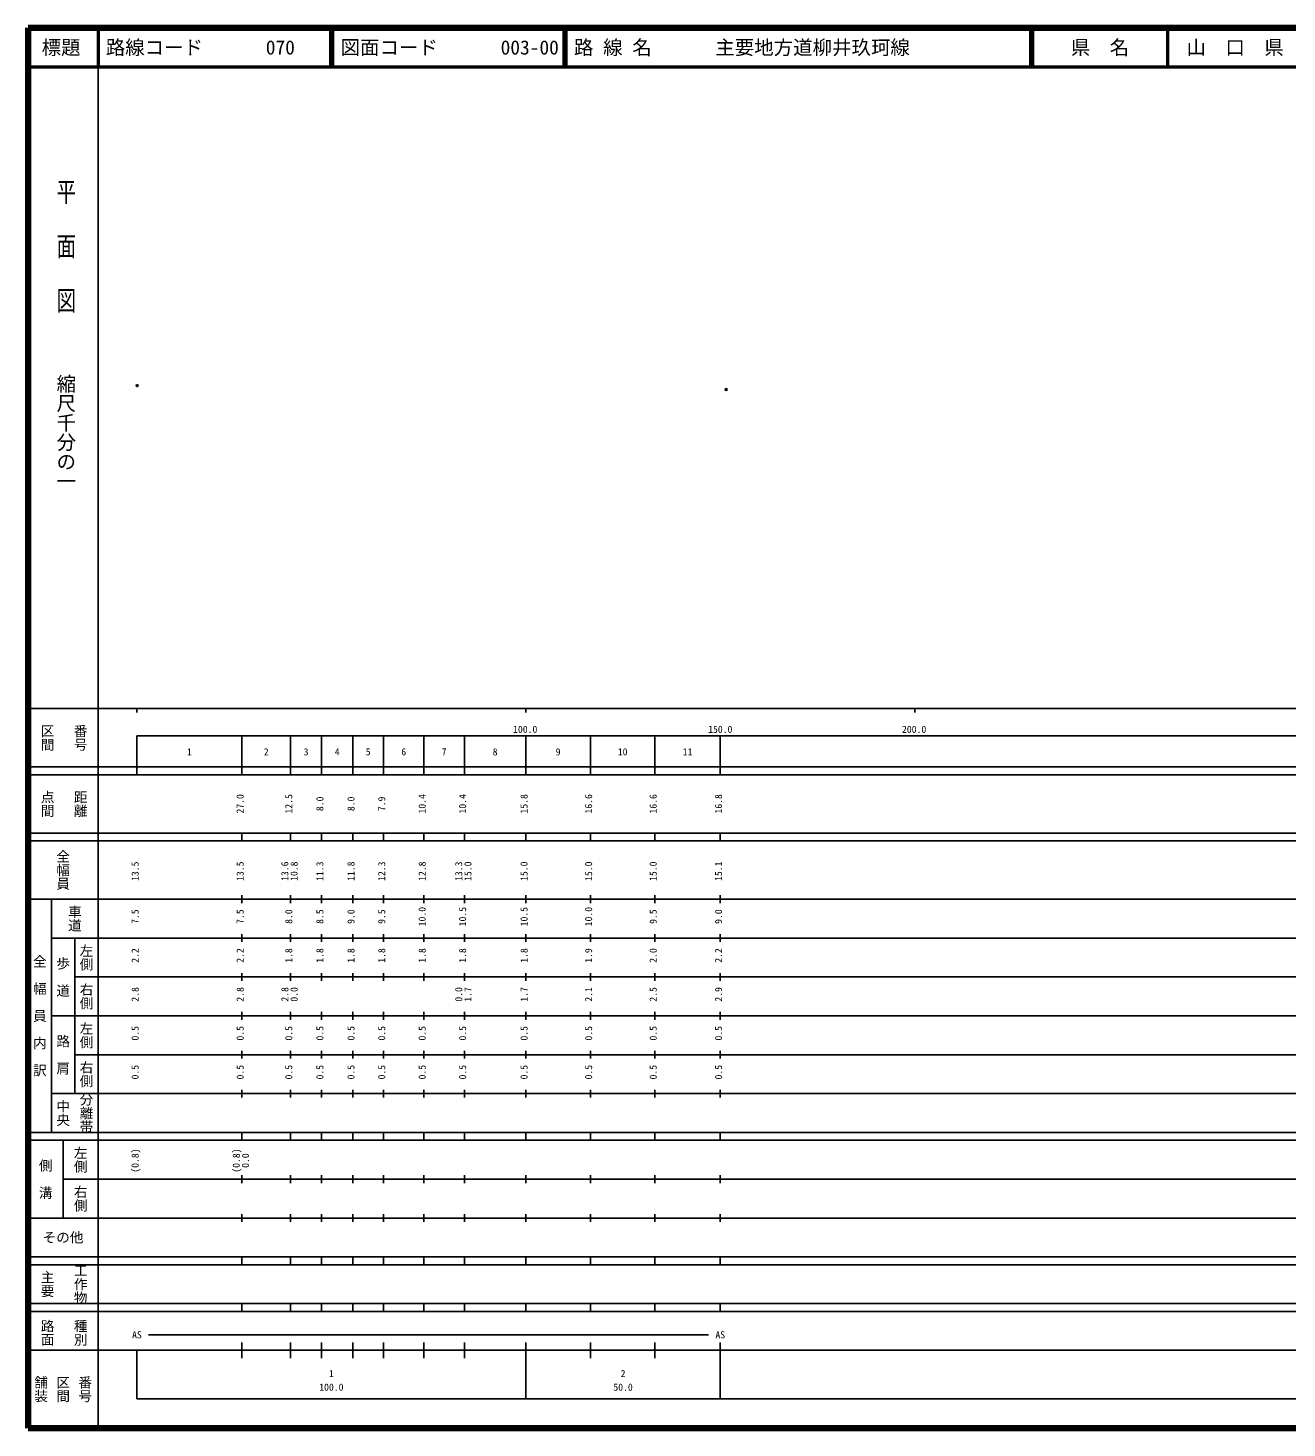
# Model space of a CAD drawing. Units: millimetres on the paper. Extents: x 40 to 680, y 20 to 380.
# Drawn here: x 40 to 363.7, y 20 to 380 of the extents above; entities that cross this region are included whole.
import ezdxf
from ezdxf.enums import TextEntityAlignment as Align

# ---------------------------------------------------------------- set-up
doc = ezdxf.new("R2010")
doc.units = ezdxf.units.MM
doc.header["$PDMODE"] = 32
doc.header["$PDSIZE"] = 0.5
doc.layers.add('M-OTRS', color=6, linetype='Continuous')
doc.layers.add('M-TTL-TXT', color=7, linetype='Continuous')
for name, color, linetype, lineweight in [('M-TTL', 2, 'Continuous', 140), ('M-TTL-BAND', 7, 'Continuous', 25), ('M-TTL-LINE', 7, 'Continuous', 50)]:
    doc.layers.add(name, color=color, linetype=linetype, lineweight=lineweight)
doc.styles.add('@ＭＳ ゴシック', font='')
doc.styles.add('ＭＳ ゴシック', font='')
doc.styles.get('@ＭＳ ゴシック').set_extended_font_data('@MS Gothic')
doc.styles.get('ＭＳ ゴシック').set_extended_font_data('MS Gothic')

msp = doc.modelspace()

# ---------------------------------------------------------------- linework, layer by layer
at = {"layer": 'M-OTRS'}
for p in [(68.083, 288.035), (219.518, 287.037)]:
    msp.add_point(p, dxfattribs=at)
at = {"layer": 'M-TTL'}
for p, q in [((40, 380), (40, 20)), ((680, 380), (40, 380)), ((40, 20), (680, 20))]:
    msp.add_line(p, q, dxfattribs=at)
at = {"layer": 'M-TTL-BAND'}
for p, q in [((58, 370), (58, 20)), ((40, 205), (579, 205)), ((68, 205), (68, 204)), ((168, 205), (168, 204)), ((268, 205), (268, 204)), ((68, 198), (579, 198)), ((68, 198), (68, 188)), ((95, 188), (95, 198)), ((107.5, 188), (107.5, 198)), ((115.5, 188), (115.5, 198)), ((123.5, 188), (123.5, 198)), ((131.4, 188), (131.4, 198)), ((141.8, 188), (141.8, 198)), ((152.2, 188), (152.2, 198)), ((168, 188), (168, 198)), ((184.6, 188), (184.6, 198)), ((201.2, 188), (201.2, 198)), ((218, 188), (218, 198)), ((40, 190), (579, 190)), ((40, 188), (579, 188)), ((40, 173), (579, 173)), ((95, 171), (95, 173)), ((107.5, 171), (107.5, 173)), ((115.5, 171), (115.5, 173)), ((123.5, 171), (123.5, 173)), ((131.4, 171), (131.4, 173)), ((141.8, 171), (141.8, 173)), ((152.2, 171), (152.2, 173)), ((168, 171), (168, 173)), ((184.6, 171), (184.6, 173)), ((201.2, 171), (201.2, 173)), ((218, 171), (218, 173)), ((40, 171), (579, 171)), ((40, 156), (579, 156)), ((46, 96), (46, 156)), ((95, 155), (95, 157)), ((107.5, 155), (107.5, 157)), ((115.5, 155), (115.5, 157)), ((123.5, 155), (123.5, 157)), ((131.4, 155), (131.4, 157)), ((141.8, 155), (141.8, 157)), ((152.2, 155), (152.2, 157)), ((168, 155), (168, 157)), ((184.6, 155), (184.6, 157)), ((201.2, 155), (201.2, 157)), ((218, 155), (218, 157)), ((46, 146), (579, 146)), ((52, 146), (52, 106)), ((95, 145), (95, 147)), ((107.5, 145), (107.5, 147)), ((115.5, 145), (115.5, 147)), ((123.5, 145), (123.5, 147)), ((131.4, 145), (131.4, 147)), ((141.8, 145), (141.8, 147)), ((152.2, 145), (152.2, 147)), ((168, 145), (168, 147)), ((184.6, 145), (184.6, 147)), ((201.2, 145), (201.2, 147)), ((218, 145), (218, 147)), ((95, 135), (95, 137)), ((107.5, 135), (107.5, 137)), ((115.5, 135), (115.5, 137)), ((123.5, 135), (123.5, 137)), ((131.4, 135), (131.4, 137)), ((141.8, 135), (141.8, 137)), ((152.2, 135), (152.2, 137)), ((168, 135), (168, 137)), ((184.6, 135), (184.6, 137)), ((201.2, 135), (201.2, 137)), ((218, 135), (218, 137)), ((52, 136), (579, 136)), ((46, 126), (579, 126)), ((95, 125), (95, 127)), ((107.5, 125), (107.5, 127)), ((115.5, 125), (115.5, 127)), ((123.5, 125), (123.5, 127)), ((131.4, 125), (131.4, 127)), ((141.8, 125), (141.8, 127)), ((152.2, 125), (152.2, 127)), ((168, 125), (168, 127)), ((184.6, 125), (184.6, 127)), ((201.2, 125), (201.2, 127)), ((218, 125), (218, 127)), ((52, 116), (579, 116)), ((95, 115), (95, 117)), ((107.5, 115), (107.5, 117)), ((115.5, 115), (115.5, 117)), ((123.5, 115), (123.5, 117)), ((131.4, 115), (131.4, 117)), ((141.8, 115), (141.8, 117)), ((152.2, 115), (152.2, 117)), ((168, 115), (168, 117)), ((184.6, 115), (184.6, 117)), ((201.2, 115), (201.2, 117)), ((218, 115), (218, 117)), ((46, 106), (579, 106)), ((95, 105), (95, 107)), ((107.5, 105), (107.5, 107)), ((115.5, 105), (115.5, 107)), ((123.5, 105), (123.5, 107)), ((131.4, 105), (131.4, 107)), ((141.8, 105), (141.8, 107)), ((152.2, 105), (152.2, 107)), ((168, 105), (168, 107)), ((184.6, 105), (184.6, 107)), ((201.2, 105), (201.2, 107)), ((218, 105), (218, 107)), ((40, 96), (579, 96)), ((40, 94), (579, 94)), ((49, 94), (49, 74)), ((95, 94), (95, 96)), ((107.5, 94), (107.5, 96)), ((115.5, 94), (115.5, 96)), ((123.5, 94), (123.5, 96)), ((131.4, 94), (131.4, 96)), ((141.8, 94), (141.8, 96)), ((152.2, 94), (152.2, 96)), ((168, 94), (168, 96)), ((184.6, 94), (184.6, 96)), ((201.2, 94), (201.2, 96)), ((218, 94), (218, 96)), ((49, 84), (579, 84)), ((95, 83), (95, 85)), ((107.5, 83), (107.5, 85)), ((115.5, 83), (115.5, 85)), ((123.5, 83), (123.5, 85)), ((131.4, 83), (131.4, 85)), ((141.8, 83), (141.8, 85)), ((152.2, 83), (152.2, 85)), ((168, 83), (168, 85)), ((184.6, 83), (184.6, 85)), ((201.2, 83), (201.2, 85)), ((218, 83), (218, 85)), ((40, 74), (579, 74)), ((95, 73), (95, 75)), ((107.5, 73), (107.5, 75)), ((115.5, 73), (115.5, 75)), ((123.5, 73), (123.5, 75)), ((131.4, 73), (131.4, 75)), ((141.8, 73), (141.8, 75)), ((152.2, 73), (152.2, 75)), ((168, 73), (168, 75)), ((184.6, 73), (184.6, 75)), ((201.2, 73), (201.2, 75)), ((218, 73), (218, 75)), ((40, 64), (579, 64)), ((40, 62), (579, 62)), ((95, 62), (95, 64)), ((107.5, 62), (107.5, 64)), ((115.5, 62), (115.5, 64)), ((123.5, 62), (123.5, 64)), ((131.4, 62), (131.4, 64)), ((141.8, 62), (141.8, 64)), ((152.2, 62), (152.2, 64)), ((168, 62), (168, 64)), ((184.6, 62), (184.6, 64)), ((201.2, 62), (201.2, 64)), ((218, 62), (218, 64)), ((40, 52), (579, 52)), ((95, 50), (95, 52)), ((107.5, 50), (107.5, 52)), ((115.5, 50), (115.5, 52)), ((123.5, 50), (123.5, 52)), ((131.4, 50), (131.4, 52)), ((141.8, 50), (141.8, 52)), ((152.2, 50), (152.2, 52)), ((168, 50), (168, 52)), ((184.6, 50), (184.6, 52)), ((201.2, 50), (201.2, 52)), ((218, 50), (218, 52)), ((40, 50), (579, 50)), ((71, 44), (215, 44)), ((40, 40), (579, 40)), ((68, 40), (68, 27.5)), ((95, 38), (95, 42)), ((107.5, 38), (107.5, 42)), ((115.5, 38), (115.5, 42)), ((123.5, 38), (123.5, 42)), ((131.4, 38), (131.4, 42)), ((141.8, 38), (141.8, 42)), ((152.2, 38), (152.2, 42)), ((168, 27.5), (168, 42)), ((184.6, 38), (184.6, 42)), ((201.2, 38), (201.2, 42)), ((218, 27.5), (218, 42)), ((68, 27.5), (579, 27.5))]:
    msp.add_line(p, q, dxfattribs=at)
at = {"layer": 'M-TTL-LINE'}
for p, q in [((58, 380), (58, 370)), ((117.75, 380), (117.75, 370)), ((118.25, 380), (118.25, 370)), ((177.75, 380), (177.75, 370)), ((178.25, 380), (178.25, 370)), ((297.75, 380), (297.75, 370)), ((298.25, 380), (298.25, 370)), ((333, 380), (333, 370)), ((40, 370), (680, 370))]:
    msp.add_line(p, q, dxfattribs=at)

# ---------------------------------------------------------------- texts
at = {"layer": 'M-TTL-BAND', "style": '@ＭＳ ゴシック', "width": 1.4}
msp.add_text('平  面  図', height=3.666, rotation=270, dxfattribs=at).set_placement((49.777, 306.475), align=Align.MIDDLE_RIGHT)
at = {"layer": 'M-TTL-BAND', "style": '@ＭＳ ゴシック'}
msp.add_text('縮尺千分の一', height=3.666, rotation=270, dxfattribs=at).set_placement((49.777, 261.03), align=Align.MIDDLE_RIGHT)
for s, p in [('区間', (45, 197.5)), ('番号', (53.5, 197.5)), ('点間', (45, 180.5)), ('距離', (53.5, 180.5)), ('全幅員', (49, 163.5)), ('車道', (52, 151)), ('左側', (55, 141)), ('全\u3000幅\u3000員\u3000内\u3000訳', (43, 126)), ('歩\u3000道', (49, 136)), ('右側', (55, 131)), ('左側', (55, 121)), ('路\u3000肩', (49, 116)), ('右側', (55, 111)), ('分離帯', (55, 101)), ('中央', (49, 101)), ('左側', (53.5, 89)), ('側\u3000溝', (44.5, 84)), ('右側', (53.5, 79)), ('工作物', (53.5, 57)), ('主要', (45, 57)), ('路面', (45, 44.5)), ('種別', (53.5, 44.5)), ('舗装', (43.333, 30)), ('区間', (49, 30)), ('番号', (54.667, 30))]:
    msp.add_text(s, height=2.566, rotation=270, dxfattribs=at).set_placement(p, align=Align.MIDDLE_CENTER)
at = {"layer": 'M-TTL-BAND', "style": 'ＭＳ ゴシック'}
for s, p in [('100.0', (167.844, 198.195)), ('150.0', (218, 198.195)), ('200.0', (267.844, 198.195)), ('1', (81.5, 192.405)), ('2', (101.25, 192.405)), ('3', (111.5, 192.405)), ('4', (119.5, 192.405)), ('5', (127.45, 192.405)), ('6', (136.6, 192.405)), ('7', (147, 192.405)), ('8', (160.1, 192.405)), ('9', (176.3, 192.405)), ('10', (192.9, 192.405)), ('11', (209.6, 192.405)), ('AS', (68, 42.5)), ('AS', (218, 42.5)), ('1', (118, 32.523)), ('2', (193, 32.523)), ('100.0', (118, 29.033)), ('50.0', (193, 29.033))]:
    msp.add_text(s, height=1.833, dxfattribs=at).set_placement(p, align=Align.BOTTOM_CENTER)
for s, p in [('27.0', (96, 180.5)), ('12.5', (108.5, 180.5)), ('8.0', (116.5, 180.5)), ('8.0', (124.5, 180.5)), ('7.9', (132.4, 180.5)), ('10.4', (142.8, 180.5)), ('10.4', (153.2, 180.5)), ('15.8', (169, 180.5)), ('16.6', (185.6, 180.5)), ('16.6', (202.2, 180.5)), ('16.8', (219, 180.5)), ('13.5', (69, 163.174)), ('13.5', (96, 163.174)), ('13.6', (107.5, 163.174)), ('10.8', (109.87, 163.174)), ('11.3', (116.5, 163.174)), ('11.8', (124.5, 163.174)), ('12.3', (132.4, 163.174)), ('12.8', (142.8, 163.174)), ('13.3', (152.2, 163.174)), ('15.0', (154.57, 163.174)), ('15.0', (169, 163.174)), ('15.0', (185.6, 163.174)), ('15.0', (202.2, 163.174)), ('15.1', (219, 163.174)), ('7.5', (69, 151.5)), ('7.5', (96, 151.5)), ('8.0', (108.5, 151.5)), ('8.5', (116.5, 151.5)), ('9.0', (124.5, 151.5)), ('9.5', (132.4, 151.5)), ('10.0', (142.8, 151.5)), ('10.5', (153.2, 151.5)), ('10.5', (169, 151.5)), ('10.0', (185.6, 151.5)), ('9.5', (202.2, 151.5)), ('9.0', (219, 151.5)), ('2.2', (69, 141.5)), ('2.2', (96, 141.5)), ('1.8', (108.5, 141.5)), ('1.8', (116.5, 141.5)), ('1.8', (124.5, 141.5)), ('1.8', (132.4, 141.5)), ('1.8', (142.8, 141.5)), ('1.8', (153.2, 141.5)), ('1.8', (169, 141.5)), ('1.9', (185.6, 141.5)), ('2.0', (202.2, 141.5)), ('2.2', (219, 141.5)), ('2.8', (69, 131.5)), ('2.8', (96, 131.5)), ('2.8', (107.5, 131.5)), ('0.0', (109.87, 131.5)), ('0.0', (152.2, 131.5)), ('1.7', (154.57, 131.5)), ('1.7', (169, 131.5)), ('2.1', (185.6, 131.5)), ('2.5', (202.2, 131.5)), ('2.9', (219, 131.5)), ('0.5', (69, 121.5)), ('0.5', (96, 121.5)), ('0.5', (108.5, 121.5)), ('0.5', (116.5, 121.5)), ('0.5', (124.5, 121.5)), ('0.5', (132.4, 121.5)), ('0.5', (142.8, 121.5)), ('0.5', (153.2, 121.5)), ('0.5', (169, 121.5)), ('0.5', (185.6, 121.5)), ('0.5', (202.2, 121.5)), ('0.5', (219, 121.5)), ('0.5', (69, 111.5)), ('0.5', (96, 111.5)), ('0.5', (108.5, 111.5)), ('0.5', (116.5, 111.5)), ('0.5', (124.5, 111.5)), ('0.5', (132.4, 111.5)), ('0.5', (142.8, 111.5)), ('0.5', (153.2, 111.5)), ('0.5', (169, 111.5)), ('0.5', (185.6, 111.5)), ('0.5', (202.2, 111.5)), ('0.5', (219, 111.5)), ('(0.8)', (69, 88.764)), ('(0.8)', (95, 88.764)), ('0.0', (97.37, 88.764))]:
    msp.add_text(s, height=1.833, rotation=90, dxfattribs=at).set_placement(p, align=Align.BOTTOM_CENTER)
msp.add_text('その他', height=2.566, dxfattribs=at).set_placement((49, 69), align=Align.MIDDLE_CENTER)
at = {"layer": 'M-TTL-TXT', "style": 'ＭＳ ゴシック'}
for s, p in [('標題', (48.5, 375)), ('県\u3000名', (315.625, 375)), ('山\u3000口\u3000県', (350.375, 375))]:
    msp.add_text(s, height=3.666, dxfattribs=at).set_placement(p, align=Align.MIDDLE_CENTER)
for s, p in [('路線コード', (60, 375)), ('070', (101.142, 375)), ('070', (101.142, 375)), ('070', (101.142, 375)), ('図面コード', (120.38, 375)), ('003-00', (161.521, 375)), ('路 線 名', (180.38, 375)), ('主要地方道柳井玖珂線', (216.734, 375))]:
    msp.add_text(s, height=3.666, dxfattribs=at).set_placement(p, align=Align.MIDDLE_LEFT)

doc.saveas('drawing.dxf')
